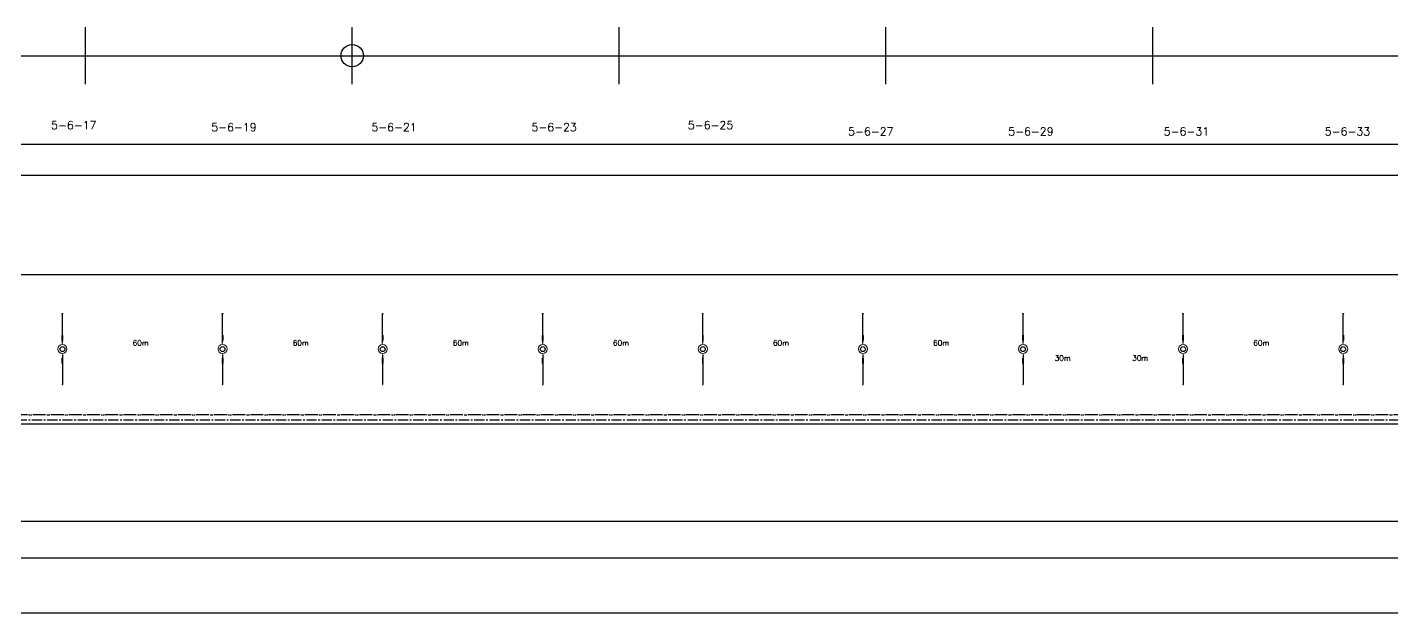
# Model space of a CAD drawing. Header units: millimetres. Extents: x 56 to 21898, y 218 to 1565.
# Drawn here: x 2446 to 2958, y 228 to 448 of the extents above; entities that cross this region are included whole.
import ezdxf

# ---------------------------------------------------------------- set-up
doc = ezdxf.new("R2010")
doc.units = ezdxf.units.MM
doc.linetypes.add('ACAD_ISO05W100', pattern=[33, 24, -3, 0, -3, 0, -3])
doc.linetypes.add('CENTER2', pattern=[28.575, 19.05, -3.175, 3.175, -3.175])
for name, color, linetype in [('Brazos', 9, 'Continuous'), ('Cable subt 1x300', 5, 'Continuous'), ('cable subt MT 2x1x35mm2', 1, 'Continuous'), ('longitud vano', 7, 'Continuous'), ('Nº de poste', 6, 'Continuous'), ('POSTES', 8, 'Continuous')]:
    doc.layers.add(name, color=color, linetype=linetype)
doc.styles.add('STYLE1', font='romans.shx')

# ---------------------------------------------------------------- blocks, each defined once
blk = doc.blocks.new('Poste metálico')
at = {"layer": 'POSTES', "lineweight": 18}
blk.add_circle((0, 0), 1.7, dxfattribs=at)
at = {"layer": 'POSTES'}
blk.add_circle((0, 0), 0.912, dxfattribs=at)
blk = doc.blocks.new('Brazo')
at = {"layer": 'Brazos'}
for p, q in [((0, 0.2), (0, -10.98)), ((-0.3, -1.23), (0.3, -1.23)), ((-0.3, -1.43), (0.3, -1.43)), ((-0.3, -1.64), (0.3, -1.64)), ((-0.3, -1.84), (0.3, -1.84)), ((-0.3, -2.04), (0.3, -2.04)), ((-0.3, -2.25), (0.3, -2.25)), ((-0.3, -2.45), (0.3, -2.45)), ((-0.3, -2.66), (0.3, -2.66)), ((-0.3, -2.86), (0.3, -2.86))]:
    blk.add_line(p, q, dxfattribs=at)
for start, end in [(37.0199, 217.0199), (217.0199, 37.0199)]:
    blk.add_arc((0, -10.98), 0.102, start, end, dxfattribs=at)

msp = doc.modelspace()

# ---------------------------------------------------------------- linework, layer by layer
for p, q in [((2468.1506, 426.3383), (2468.1506, 447.6025)), ((2568.1506, 426.3383), (2568.1506, 447.6025)), ((2668.1506, 426.3383), (2668.1506, 447.6025)), ((2768.1506, 426.3383), (2768.1506, 447.6025)), ((2868.1506, 426.3383), (2868.1506, 447.6025)), ((68.1506, 436.9704), (21897.5602, 436.9704)), ((68.1506, 403.8502), (21897.5602, 403.8502)), ((68.1506, 392.2176), (21897.5602, 392.2176)), ((2068.2112, 355.0418), (3601.1506, 355.0418)), ((2068.2112, 299.0418), (3869.1506, 299.0418)), ((68.1506, 262.6383), (21897.5602, 262.6383)), ((68.1506, 248.8066), (21897.5602, 248.8066)), ((2414.3405, 228.284), (3431.8393, 228.284))]:
    msp.add_line(p, q)
msp.add_circle((2568.1506, 436.9704), 4.1956)
at = {"layer": 'Cable subt 1x300', "linetype": 'ACAD_ISO05W100', "ltscale": 0.2}
msp.add_lwpolyline([(3950.035, 346.5185), (3942.4241, 346.5185), (3942.4241, 302.4254), (1920.8274, 302.4254), (1920.8274, 346.5185), (1917.5822, 346.5185)], dxfattribs=at)
at = {"layer": 'cable subt MT 2x1x35mm2', "linetype": 'CENTER2', "ltscale": 0.2}
msp.add_lwpolyline([(3951.3639, 307.5596), (3949.2661, 307.5596), (3949.2661, 300.4636), (1918.596, 300.4636), (1918.596, 307.565), (1916.2171, 307.565)], dxfattribs=at)

# ---------------------------------------------------------------- block references
at = {"layer": 'Brazos', "xscale": -1, "rotation": 180}
for p in [(2459.5504, 329.2818), (2519.5504, 329.2818), (2579.5504, 329.2818), (2639.5505, 329.2818), (2699.5504, 329.2818), (2759.5504, 329.2818), (2819.5504, 329.2818), (2879.5504, 329.2818), (2939.5504, 329.2818)]:
    msp.add_blockref('Brazo', p, dxfattribs=at)
at = {"layer": 'Brazos'}
for p in [(2459.5504, 324.8018), (2519.5504, 324.8018), (2579.5504, 324.8018), (2639.5505, 324.8018), (2699.5504, 324.8018), (2759.5504, 324.8018), (2819.5504, 324.8018), (2879.5504, 324.8018), (2939.5504, 324.8018)]:
    msp.add_blockref('Brazo', p, dxfattribs=at)
at = {"layer": 'POSTES'}
for p in [(2459.5506, 327.0418), (2519.5506, 327.0418), (2579.5506, 327.0418), (2639.5507, 327.0418), (2699.5506, 327.0418), (2759.5506, 327.0418), (2819.5506, 327.0418), (2879.5506, 327.0418), (2939.5506, 327.0418)]:
    msp.add_blockref('Poste metálico', p, dxfattribs=at)

# ---------------------------------------------------------------- texts
at = {"layer": 'longitud vano', "linetype": 'Continuous', "style": 'STYLE1'}
for s, p in [('60m', (2485.8652, 328.3382)), ('60m', (2545.8652, 328.3382)), ('60m', (2605.8652, 328.3382)), ('60m', (2665.8652, 328.3382)), ('60m', (2725.8652, 328.3382)), ('60m', (2785.8652, 328.3382)), ('60m', (2905.8652, 328.3382)), ('30m', (2831.4166, 322.6998)), ('30m', (2860.4679, 322.6998))]:
    msp.add_text(s, height=2, dxfattribs=at).set_placement(p)
at = {"layer": 'Nº de poste', "linetype": 'Continuous', "style": 'STYLE1'}
for s, p in [('5-6-17', (2455.3161, 409.4404)), ('5-6-19', (2515.3161, 408.672)), ('5-6-21', (2575.3161, 408.672)), ('5-6-23', (2635.3161, 408.672)), ('5-6-25', (2693.9617, 409.4631)), ('5-6-27', (2754.0219, 407.0777)), ('5-6-29', (2814.0219, 407.0777)), ('5-6-31', (2872.3119, 407.0777)), ('5-6-33', (2932.6539, 407.0777))]:
    msp.add_text(s, height=3, dxfattribs=at).set_placement(p)

doc.saveas('drawing.dxf')
